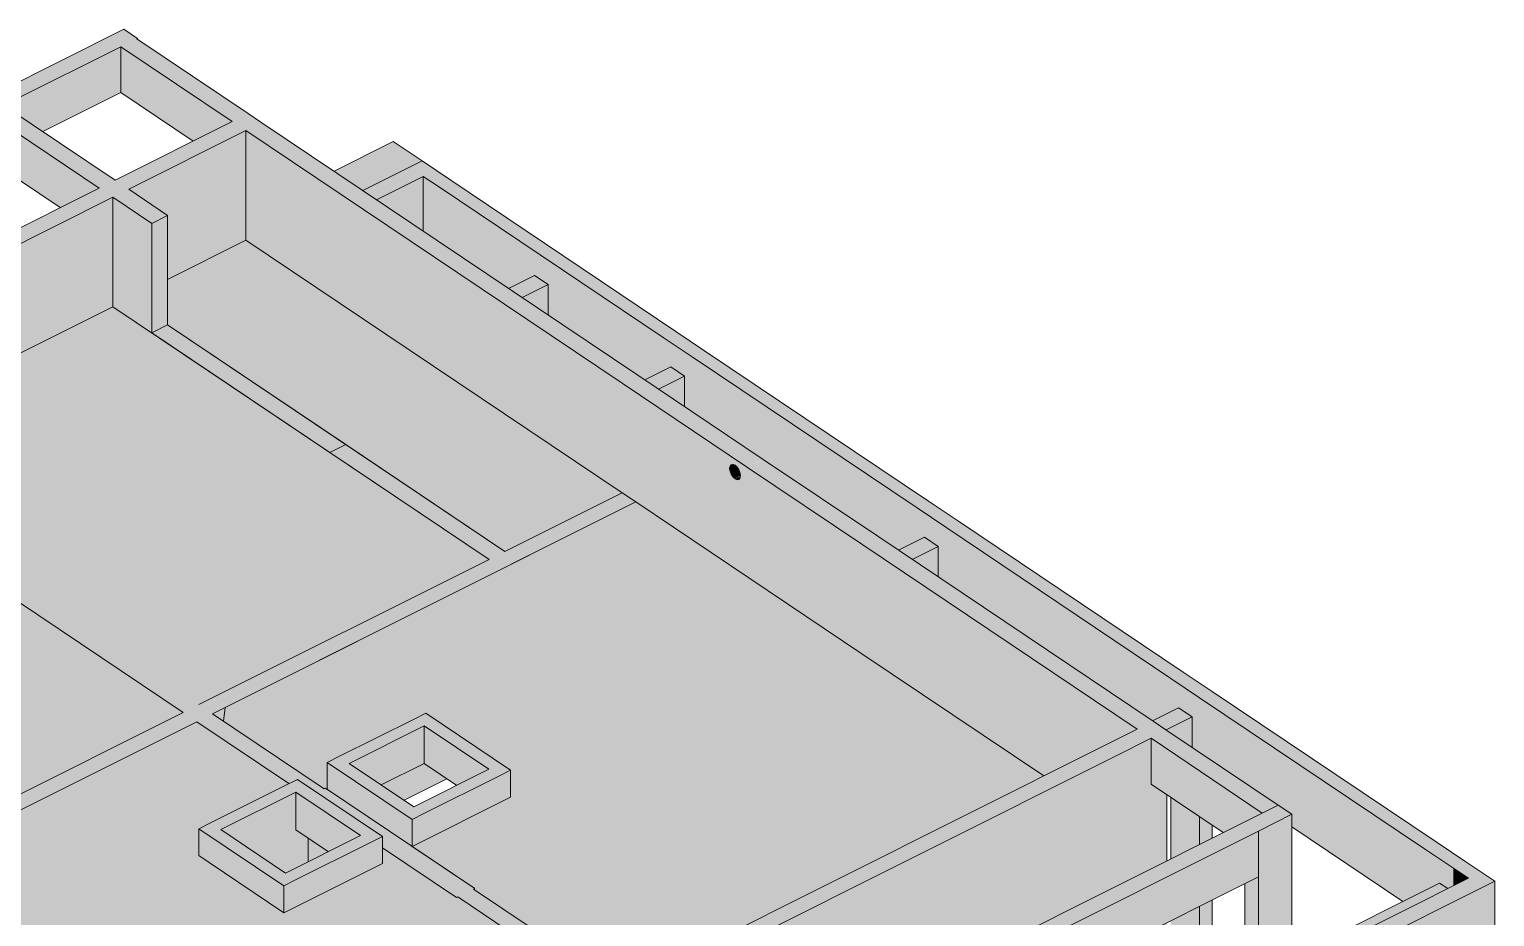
# Model space of a CAD drawing. Header units: centimetres. Extents: x -1706 to 33186, y -3196 to 88081.
# Drawn here: x 202 to 1532, y 71603 to 72408 of the extents above; entities that cross this region are included whole.
import ezdxf

# ---------------------------------------------------------------- set-up
doc = ezdxf.new("R2010")
doc.units = ezdxf.units.CM
for name, color, linetype, lineweight in [('A-FLOR', 7, 'Continuous', 9), ('A-FLOR-OTLN', 7, 'Continuous', 9), ('S-BEAM', 7, 'Continuous', 9), ('S-COLS', 7, 'Continuous', 9)]:
    doc.layers.add(name, color=color, linetype=linetype, lineweight=lineweight)

# ---------------------------------------------------------------- blocks, each defined once
blk = doc.blocks.new('PED_MÍSULA_VERT__CONC_R1 - L_15_0 x 410_0-2999004-3D J 001 - VISTA 3D COBE')
at = {"layer": 'S-COLS', "true_color": 0xc0c0c0}
blk.add_hatch(color=9, dxfattribs=at).paths.add_polyline_path([(455, 71652.9), (473.2, 71662), (455, 71674.3), (455, 71665.2)], flags=0)
at = {"layer": 'S-COLS'}
blk.add_line((455, 71674.3), (455, 71652.9), dxfattribs=at)
blk = doc.blocks.new('PED_MÍSULA_VERT__CONC_R1 - L_15_0 x 410_0-V1-3D J 001 - VISTA 3D COBE')
at = {"layer": 'S-COLS'}
for p, q in [((83.3, 71511.3), (94.7, 71517)), ((94.7, 71517), (93.1, 71504.8)), ((93.1, 71504.8), (83.3, 71511.3))]:
    blk.add_line(p, q, dxfattribs=at)

msp = doc.modelspace()

# ---------------------------------------------------------------- hatches: boundary and pattern name
at = {"layer": 'A-FLOR', "true_color": 0xbfbfbf}
for points in [[(633.47, 71934.54), (739.81, 71987.77), (398.38, 72217), (327.33, 72181.43), (327.33, 72140.07), (627.01, 71938.88)], [(355.7, 71795.5), (619.09, 71927.34), (277.65, 72156.57), (14.26, 72024.72), (353.73, 71796.82)], [(90.02, 71662.51), (341.32, 71788.3), (-0.12, 72017.52), (-210.61, 71912.16), (-210.61, 71897.52), (-199.13, 71889.81), (-210.61, 71884.15), (-210.61, 71864.34), (36.87, 71698.2), (55.62, 71707.58), (68.53, 71698.92), (49.78, 71689.53), (75.64, 71672.17)], [(738.49, 71538.51), (1122.6, 71730.79), (752.23, 71979.44), (368.12, 71787.16), (469.42, 71719.15), (470.55, 71719.72), (472.23, 71718.62), (472.23, 71743.04), (561.54, 71787.75), (638.62, 71736), (638.62, 71711.56), (549.3, 71666.85), (606.16, 71628.68), (605.03, 71628.11), (698.1, 71565.63)], [(-60.73, 71453.78), (355.75, 71662.25), (355.75, 71682.87), (437.44, 71723.77), (353.73, 71779.96), (-162.03, 71521.79), (-63.65, 71455.74)], [(339.99, 71339.04), (724.11, 71531.31), (590.65, 71620.91), (589.51, 71620.34), (522.18, 71665.55), (522.18, 71651.36), (432.87, 71606.65), (364.9, 71652.28), (83.34, 71511.35), (299.89, 71365.97)]]:
    msp.add_hatch(color=9, dxfattribs=at).paths.add_polyline_path(points, flags=0)
at = {"layer": 'S-BEAM', "true_color": 0xbfbfbf}
for points in [[(186.55, 72343.31), (299.87, 72400.03), (287.45, 72408.37), (174.13, 72351.65)], [(385.96, 72324.74), (400.34, 72331.94), (299.32, 72399.76), (284.94, 72392.56), (345.97, 72351.59)], [(350.5, 72306.99), (385.96, 72324.74), (284.94, 72392.56), (284.94, 72351.01), (345.97, 72310.03)], [(265.24, 72264.31), (279.62, 72271.51), (178.6, 72339.33), (164.22, 72332.13), (202.51, 72306.43)], [(229.78, 72246.56), (265.24, 72264.31), (164.22, 72332.13), (164.22, 72290.58), (215.75, 72255.98)], [(292.04, 72263.18), (412.76, 72323.6), (400.34, 72331.94), (279.62, 72271.51), (290.34, 72264.31)], [(327.33, 72181.43), (398.38, 72217), (398.38, 72316.41), (292.04, 72263.18), (327.33, 72239.48), (327.33, 72181.76)], [(739.81, 72087.18), (754.19, 72094.38), (412.76, 72323.6), (398.38, 72316.41), (562.53, 72206.2)], [(739.81, 71987.77), (739.81, 72087.18), (398.38, 72316.41), (398.38, 72217), (694.51, 72018.18)], [(516.95, 72253.65), (559.31, 72274.86), (546.89, 72283.19), (504.53, 72261.99), (509.73, 72258.5)], [(559.31, 72225.22), (559.31, 72274.86), (516.95, 72253.65), (546.89, 72233.55)], [(-251.41, 71991.15), (277.65, 72255.98), (265.24, 72264.31), (-263.83, 71999.48)], [(777.2, 72128.57), (788.56, 72134.26), (584.39, 72271.33), (573.03, 72265.64), (754.19, 72144.02)], [(760.48, 72090.16), (777.2, 72098.53), (777.2, 72128.57), (573.03, 72265.64), (573.03, 72216), (636.74, 72173.23), (660.33, 72185.04), (672.75, 72176.7), (672.75, 72149.06), (755.31, 72093.63)], [(649.16, 72164.89), (672.75, 72176.7), (660.33, 72185.04), (636.74, 72173.23)], [(672.75, 72149.06), (672.75, 72176.7), (649.16, 72164.89)], [(474.66, 72024.31), (489.04, 72031.51), (327.33, 72140.07), (312.95, 72132.88), (462.61, 72032.4)], [(1007.52, 71973.95), (1018.87, 71979.64), (814.7, 72116.71), (803.35, 72111.02), (995.64, 71981.92)], [(772.9, 72081.82), (796.48, 72093.63), (784.07, 72101.97), (760.48, 72090.16), (764.92, 72087.18)], [(990.79, 71935.54), (1007.52, 71943.91), (1007.52, 71973.95), (803.35, 72111.02), (803.35, 72061.38), (985.62, 71939.01)], [(853.53, 72010.84), (867.69, 72018.18), (754.19, 72094.38), (739.81, 72087.18), (842.59, 72018.18)], [(796.48, 72065.99), (796.48, 72093.63), (772.9, 72081.82), (779.09, 72077.67)], [(341.32, 71788.3), (355.7, 71795.5), (14.26, 72024.72), (-0.12, 72017.52), (330.59, 71795.5)], [(842.31, 72000.45), (847.21, 72003.27), (846.53, 72006.82), (844.76, 72010.2), (842.22, 72012.71), (839.99, 72013.47), (839.21, 72013.31), (838.84, 72013.2), (838.06, 72012.46), (837.52, 72010.84), (837.41, 72009.85), (838.06, 72006.35), (839.86, 72002.91), (841.04, 72001.51)], [(844.76, 71999.62), (846.26, 72000.37), (846.55, 72000.65), (847.17, 72002.88), (842.31, 72000.45), (843.58, 71999.8)], [(645.89, 71926.21), (752.23, 71979.44), (739.81, 71987.77), (633.47, 71934.54), (638.62, 71931.09)], [(1237.83, 71819.33), (1249.18, 71825.01), (1045.01, 71962.08), (1033.66, 71956.4), (1225.94, 71827.31)], [(1221.11, 71780.92), (1237.83, 71789.29), (1237.83, 71819.33), (1033.66, 71956.4), (1033.66, 71906.76), (1215.94, 71784.39)], [(1207.43, 71773.25), (1207.43, 71773.25), (1221.81, 71780.44), (971.83, 71948.27), (957.45, 71941.07), (1188.82, 71785.74)], [(1122.6, 71730.79), (1207.43, 71773.25), (957.45, 71941.07), (957.45, 71841.66), (1117.73, 71734.06)], [(1003.21, 71927.2), (1026.8, 71939.01), (1014.38, 71947.34), (990.79, 71935.54), (995.64, 71932.28)], [(1026.8, 71911.37), (1026.8, 71939.01), (1003.21, 71927.2)], [(368.12, 71787.16), (631.51, 71919.01), (619.09, 71927.34), (355.7, 71795.5)], [(462.65, 71715.77), (469.42, 71719.15), (355.7, 71795.5), (341.32, 71788.3), (437.44, 71723.77), (445.06, 71727.58), (462.11, 71716.13)], [(1468.14, 71664.71), (1479.49, 71670.39), (1275.32, 71807.46), (1263.97, 71801.78), (1462.77, 71668.32)], [(1448.43, 71616.84), (1468.14, 71626.7), (1468.14, 71664.71), (1263.97, 71801.78), (1263.97, 71752.14), (1347.67, 71695.95), (1347.67, 71684.48), (1435.96, 71625.2)], [(102.44, 71654.18), (353.73, 71779.96), (341.32, 71788.3), (90.02, 71662.51), (100.75, 71655.31)], [(491.98, 71742.2), (560.1, 71776.3), (550.95, 71782.44), (482.83, 71748.34), (490.73, 71743.04)], [(628.02, 71730.7), (638.62, 71736), (561.54, 71787.75), (550.95, 71782.44), (620.12, 71736)], [(1233.52, 71772.58), (1257.11, 71784.39), (1244.69, 71792.72), (1221.11, 71780.92), (1232.53, 71773.25)], [(1257.11, 71756.75), (1257.11, 71784.39), (1233.52, 71772.58), (1244.95, 71764.91)], [(521.18, 71722.6), (560.1, 71742.2), (560.1, 71776.3), (491.98, 71742.2), (513.76, 71727.58)], [(589.67, 71722.22), (618.87, 71736.84), (560.1, 71776.3), (560.1, 71742.08), (580.77, 71728.2)], [(1320.87, 71697.09), (1335.25, 71704.29), (1234.23, 71772.11), (1219.85, 71764.91), (1317.39, 71699.42)], [(422.86, 71365.97), (1188.82, 71749.38), (1176.4, 71757.71), (410.44, 71374.3), (411.94, 71373.29)], [(1285.41, 71679.34), (1320.87, 71697.09), (1219.85, 71764.91), (1219.85, 71723.35), (1283.24, 71680.8)], [(549.3, 71691.3), (559.9, 71696.6), (482.83, 71748.34), (472.23, 71743.04), (531.8, 71703.05)], [(549.3, 71666.85), (549.3, 71691.3), (472.23, 71743.04), (472.23, 71718.6), (538.09, 71674.38)], [(541.85, 71708.72), (580.77, 71728.2), (560.1, 71742.08), (521.18, 71722.6), (541.7, 71708.82)], [(559.9, 71696.6), (628.02, 71730.7), (618.87, 71736.84), (550.75, 71702.74)], [(559.9, 71672.16), (628.02, 71706.25), (628.02, 71730.7), (559.9, 71696.6), (559.9, 71690.02)], [(628.02, 71706.25), (638.62, 71711.56), (638.62, 71736), (628.02, 71730.7), (628.02, 71708.89)], [(375.49, 71682.03), (443.61, 71716.13), (434.46, 71722.27), (366.34, 71688.17), (374.24, 71682.87)], [(396.35, 71668.03), (443.61, 71691.68), (443.61, 71716.13), (375.49, 71682.03), (393.5, 71669.94)], [(511.58, 71670.5), (522.18, 71675.8), (445.06, 71727.58), (434.46, 71722.27), (503.68, 71675.8)], [(473.23, 71662.02), (502.43, 71676.64), (443.61, 71716.13), (443.61, 71681.91), (466.32, 71666.66)], [(432.87, 71631.1), (443.4, 71636.44), (366.34, 71688.17), (355.75, 71682.87), (424.91, 71636.44)], [(434.31, 71642.54), (454.96, 71652.88), (454.96, 71674.28), (443.61, 71682.03), (443.46, 71691.61), (396.35, 71668.03), (432.87, 71643.51)], [(549.3, 71666.85), (559.9, 71672.16), (559.9, 71696.6), (549.3, 71691.3), (549.3, 71682.42)], [(957.12, 71500.46), (1317.39, 71680.8), (1304.97, 71689.13), (944.7, 71508.79)], [(432.87, 71606.65), (432.87, 71631.1), (355.75, 71682.87), (355.75, 71658.43), (429.92, 71608.63)], [(443.46, 71636.4), (511.58, 71670.5), (502.43, 71676.64), (434.31, 71642.54), (443.4, 71636.44)], [(511.58, 71646.05), (522.18, 71651.36), (522.18, 71675.8), (511.58, 71670.5), (511.58, 71648.69)], [(957.12, 71458.9), (1317.39, 71639.24), (1317.39, 71680.8), (957.12, 71500.46), (957.12, 71472.33)], [(83.34, 71511.35), (364.9, 71652.28), (355.75, 71658.43), (355.75, 71662.25), (70.92, 71519.68), (79.27, 71514.08)], [(443.46, 71611.96), (511.58, 71646.05), (511.58, 71670.5), (443.46, 71636.4), (443.46, 71620.34)], [(1527.62, 71633.21), (1531.78, 71635.29), (1505.57, 71652.81), (1494.28, 71647.16), (1508.01, 71637.95), (1515.2, 71641.55), (1524.51, 71635.29)], [(432.87, 71606.65), (443.46, 71611.96), (443.46, 71636.4), (432.87, 71631.1), (432.87, 71608.63)], [(1494.28, 71631.08), (1508.01, 71637.95), (1494.28, 71647.16), (1494.28, 71633.21)], [(1527.62, 71572.1), (1531.78, 71574.23), (1531.71, 71635.26), (1527.62, 71633.21), (1527.62, 71572.17)], [(724.11, 71531.31), (738.49, 71538.51), (605.03, 71628.11), (590.65, 71620.91), (673, 71565.63)]]:
    msp.add_hatch(color=9, dxfattribs=at).paths.add_polyline_path(points, flags=0)
h = msp.add_hatch(color=9, dxfattribs=at)
h.paths.add_polyline_path([(214.06, 72315.53), (284.94, 72351.01), (284.94, 72392.56), (186.55, 72343.31), (186.55, 72334), (212.75, 72316.41)], flags=0)
h.paths.add_polyline_path([(299.87, 72399.39), (299.87, 72400.03), (299.32, 72399.76), (299.86, 72399.4)], flags=0)
at = {"layer": 'S-BEAM', "true_color": 0x0080ff}
msp.add_hatch(color=150, dxfattribs=at).paths.add_polyline_path([(504.53, 72261.99), (558.25, 72288.88), (532.11, 72306.43), (478.39, 72279.54), (482.05, 72277.09)], flags=0)
at = {"layer": 'S-BEAM', "true_color": 0xbfbfbf}
h = msp.add_hatch(color=9, dxfattribs=at)
h.paths.add_polyline_path([(-210.48, 71884.13), (-207.47, 71885.63), (-210.61, 71887.74), (-210.61, 71884.21)], flags=0)
h.paths.add_polyline_path([(-210.61, 71912.16), (277.65, 72156.57), (277.65, 72255.98), (-251.41, 71991.15), (-210.61, 71963.75), (-210.61, 71922.75)], flags=0)
h = msp.add_hatch(color=9, dxfattribs=at)
h.paths.add_polyline_path([(853.53, 71911.43), (853.53, 72010.84), (739.81, 72087.18), (739.81, 71987.77), (848.8, 71914.6)], flags=0)
h.paths.add_polyline_path([(844.76, 71999.62), (843.58, 71999.8), (842.31, 72000.45), (839.86, 72002.91), (838.06, 72006.35), (837.41, 72009.85), (837.57, 72011.32), (838.06, 72012.46), (839.21, 72013.31), (839.86, 72013.49), (841.3, 72013.18), (843.39, 72011.76), (844.76, 72010.2), (846.55, 72006.76), (847.21, 72003.27), (846.9, 72001.47), (846.34, 72000.45), (845.4, 71999.8)], flags=0)
h = msp.add_hatch(color=9, dxfattribs=at)
h.paths.add_polyline_path([(428.41, 71034.67), (537.31, 71089.18), (537.31, 71248.76), (422.86, 71191.47), (422.86, 71088.92), (428.41, 71085.19), (428.41, 71035.46)], flags=0)
h.paths.add_polyline_path([(580, 71110.55), (821.35, 71231.36), (821.35, 71390.94), (580, 71270.13), (580, 71133.04)], flags=0)
h.paths.add_polyline_path([(835.73, 71238.56), (914.42, 71277.95), (914.42, 71437.53), (835.73, 71398.14), (835.73, 71238.6)], flags=0)
h.paths.add_polyline_path([(422.86, 71247.58), (509.8, 71291.1), (444.24, 71335.11), (444.24, 71376.67), (422.86, 71365.97), (422.86, 71254.7)], flags=0)
h.paths.add_polyline_path([(957.12, 71299.32), (1188.82, 71415.3), (1188.82, 71574.88), (957.12, 71458.9), (957.12, 71318.92)], flags=0)
h.paths.add_polyline_path([(559.64, 71316.05), (821.35, 71447.05), (821.35, 71466.03), (835.73, 71473.23), (835.73, 71454.25), (887.29, 71480.06), (821.73, 71524.07), (821.73, 71565.63), (458.62, 71383.87), (553.71, 71320.02)], flags=0)
h.paths.add_polyline_path([(937.13, 71505.01), (1188.82, 71630.99), (1188.82, 71749.38), (836.11, 71572.82), (931.48, 71508.79)], flags=0)
h = msp.add_hatch(color=9, dxfattribs=at)
h.paths.add_polyline_path([(1260.44, 71499.47), (1304.97, 71521.76), (1304.97, 71536.31), (1248.02, 71507.81), (1258.96, 71500.46)], flags=0)
h.paths.add_polyline_path([(1347.67, 71543.13), (1527.62, 71633.21), (1515.2, 71641.55), (1347.67, 71557.69), (1347.67, 71548.26)], flags=0)
h = msp.add_hatch(color=9, dxfattribs=at)
h.paths.add_polyline_path([(1248.02, 71507.81), (1304.97, 71536.31), (1304.97, 71545.03), (1240.58, 71512.8), (1244.95, 71509.87)], flags=0)
h.paths.add_polyline_path([(1347.67, 71557.69), (1489.24, 71628.55), (1481.8, 71633.54), (1347.67, 71566.4)], flags=0)
h = msp.add_hatch(color=9, dxfattribs=at)
h.paths.add_polyline_path([(1304.97, 71469.57), (1304.97, 71521.76), (1260.44, 71499.47)], flags=0)
h.paths.add_polyline_path([(1347.67, 71482.02), (1527.62, 71572.1), (1527.62, 71633.21), (1347.67, 71543.13), (1347.67, 71500.46)], flags=0)
at = {"layer": 'S-COLS', "true_color": 0xc0c0c0}
for points in [[(573.03, 72265.64), (584.39, 72271.33), (558.24, 72288.88), (546.89, 72283.19), (564.57, 72271.33)], [(573.03, 72216), (573.03, 72265.64), (559.31, 72274.86), (559.31, 72225.22), (571.55, 72217)], [(312.95, 72232.28), (327.33, 72239.48), (279.62, 72271.51), (265.24, 72264.31), (302.22, 72239.48)], [(312.95, 72132.88), (312.95, 72232.28), (277.65, 72255.98), (277.65, 72156.57), (304.52, 72138.53)], [(312.95, 72132.88), (327.33, 72140.07), (327.33, 72239.48), (312.95, 72232.28), (312.95, 72139.95)], [(803.35, 72111.02), (814.7, 72116.71), (788.56, 72134.26), (777.2, 72128.57), (796.48, 72115.63)], [(803.35, 72061.38), (803.35, 72111.02), (777.2, 72128.57), (777.2, 72098.53), (784.07, 72101.97), (796.48, 72093.63), (796.48, 72065.99), (798.44, 72064.68)], [(631.51, 71919.01), (645.89, 71926.21), (489.04, 72031.51), (474.66, 72024.31), (623.51, 71924.38)], [(957.45, 71941.07), (971.83, 71948.27), (867.91, 72018.04), (853.53, 72010.84), (948.1, 71947.34)], [(957.45, 71841.66), (957.45, 71941.07), (853.53, 72010.84), (853.53, 71911.43), (887.36, 71888.71)], [(1033.66, 71956.4), (1045.01, 71962.08), (1018.87, 71979.64), (1007.52, 71973.95), (1025.19, 71962.08)], [(1033.66, 71906.76), (1033.66, 71956.4), (1007.52, 71973.95), (1007.52, 71943.91), (1014.38, 71947.34), (1026.8, 71939.01), (1026.8, 71911.37), (1028.75, 71910.06)], [(1263.97, 71801.78), (1275.32, 71807.46), (1249.18, 71825.01), (1237.83, 71819.33), (1257.11, 71806.39)], [(1188.82, 71749.38), (1234.23, 71772.11), (1221.81, 71780.44), (1176.4, 71757.71)], [(589.51, 71620.34), (606.16, 71628.68), (470.55, 71719.72), (462.65, 71715.77), (522.18, 71675.8), (522.18, 71665.55), (588.67, 71620.91)], [(1317.39, 71680.8), (1347.67, 71695.95), (1335.25, 71704.29), (1304.97, 71689.13)], [(1494.28, 71647.16), (1505.57, 71652.89), (1479.49, 71670.39), (1468.14, 71664.71), (1494.22, 71647.2)]]:
    msp.add_hatch(color=9, dxfattribs=at).paths.add_polyline_path(points, flags=0)
h = msp.add_hatch(color=9, dxfattribs=at)
h.paths.add_polyline_path([(1263.97, 71576.08), (1263.97, 71612.5), (1237.83, 71599.42), (1237.83, 71593.63), (1261.62, 71577.66)], flags=0)
h.paths.add_polyline_path([(1237.83, 71655.52), (1263.97, 71668.61), (1263.97, 71693.73), (1237.83, 71711.28), (1237.83, 71655.53)], flags=0)
h.paths.add_polyline_path([(1263.97, 71752.14), (1263.97, 71801.78), (1237.83, 71819.33), (1237.83, 71789.29), (1244.69, 71792.72), (1257.11, 71784.39), (1257.11, 71756.75), (1259.06, 71755.43)], flags=0)
h = msp.add_hatch(color=9, dxfattribs=at)
h.paths.add_polyline_path([(1188.82, 71472.33), (1219.85, 71487.86), (1219.85, 71509.87), (1234.23, 71517.06), (1234.23, 71597.61), (1188.82, 71574.88), (1188.82, 71473.23)], flags=0)
h.paths.add_polyline_path([(1188.82, 71630.99), (1234.23, 71653.72), (1234.23, 71713.7), (1219.85, 71723.35), (1219.85, 71764.91), (1188.82, 71749.38), (1188.82, 71636.44)], flags=0)
h = msp.add_hatch(color=9, dxfattribs=at)
h.paths.add_polyline_path([(1263.97, 71576.08), (1275.32, 71581.76), (1275.32, 71618.19), (1263.97, 71612.5), (1263.97, 71589.38)], flags=0)
h.paths.add_polyline_path([(1263.97, 71668.61), (1275.32, 71674.29), (1275.32, 71686.11), (1263.97, 71693.73), (1263.97, 71680.8)], flags=0)
h = msp.add_hatch(color=9, dxfattribs=at)
h.paths.add_polyline_path([(1347.66, 71198.91), (1347.67, 71198.91), (1347.67, 71349.16), (1317.39, 71334), (1317.39, 71200.05), (1347.66, 71215.2), (1347.66, 71200.05)], flags=0)
h.paths.add_polyline_path([(1317.39, 71425.75), (1347.67, 71440.91), (1347.67, 71695.95), (1317.39, 71680.8), (1317.39, 71434.09)], flags=0)
h = msp.add_hatch(color=9, dxfattribs=at)
h.paths.add_polyline_path([(1494.22, 71421.5), (1494.22, 71555.38), (1468.14, 71542.33), (1468.14, 71439.01), (1491.93, 71423.04)], flags=0)
h.paths.add_polyline_path([(1468.14, 71626.7), (1481.8, 71633.54), (1489.24, 71628.55), (1494.28, 71631.08), (1494.22, 71647.2), (1468.14, 71664.71), (1468.14, 71633.21)], flags=0)
h = msp.add_hatch(color=9, dxfattribs=at)
h.paths.add_polyline_path([(1317.39, 71200.05), (1317.39, 71200.05), (1317.39, 71334), (1304.97, 71327.79), (1304.97, 71208.39), (1314.99, 71201.66)], flags=0)
h.paths.add_polyline_path([(1317.39, 71425.75), (1317.39, 71639.24), (1304.97, 71633.03), (1304.97, 71434.09)], flags=0)

# ---------------------------------------------------------------- linework, layer by layer
at = {"layer": 'A-FLOR'}
for p, q in [((398.38, 72217), (327.33, 72181.43)), ((739.81, 71987.77), (398.38, 72217)), ((277.65, 72156.57), (14.26, 72024.72)), ((619.09, 71927.34), (277.65, 72156.57)), ((327.33, 72140.07), (633.47, 71934.54)), ((341.32, 71788.3), (-0.12, 72017.52)), ((633.47, 71934.54), (739.81, 71987.77)), ((752.23, 71979.44), (368.12, 71787.16)), ((957.45, 71841.66), (752.23, 71979.44)), ((355.7, 71795.5), (619.09, 71927.34)), ((1122.6, 71730.79), (957.45, 71841.66)), ((90.02, 71662.51), (341.32, 71788.3)), ((368.12, 71787.16), (469.42, 71719.15)), ((353.73, 71779.96), (102.44, 71654.18)), ((437.44, 71723.77), (353.73, 71779.96)), ((469.42, 71719.15), (470.55, 71719.72)), ((470.55, 71719.72), (472.23, 71718.6)), ((638.62, 71711.56), (549.3, 71666.85)), ((589.51, 71620.34), (522.18, 71665.55)), ((549.3, 71666.85), (606.16, 71628.68)), ((432.87, 71606.65), (364.9, 71652.28)), ((522.18, 71651.36), (432.87, 71606.65)), ((606.16, 71628.68), (605.03, 71628.11)), ((605.03, 71628.11), (738.49, 71538.51)), ((590.65, 71620.91), (589.51, 71620.34)), ((724.11, 71531.31), (590.65, 71620.91))]:
    msp.add_line(p, q, dxfattribs=at)
at = {"layer": 'A-FLOR-OTLN'}
msp.add_line((541.85, 71708.72), (580.77, 71728.2), dxfattribs=at)
at = {"layer": 'S-BEAM'}
for p, q in [((287.45, 72408.37), (174.13, 72351.65)), ((287.45, 72408.37), (299.87, 72400.03)), ((299.32, 72399.76), (299.87, 72400.03)), ((400.34, 72331.94), (299.32, 72399.76)), ((299.87, 72400.03), (299.87, 72399.39)), ((186.55, 72343.31), (284.94, 72392.56)), ((284.94, 72392.56), (385.96, 72324.74)), ((284.94, 72392.56), (284.94, 72351.01)), ((214.06, 72315.53), (284.94, 72351.01)), ((350.5, 72306.99), (284.94, 72351.01)), ((164.22, 72332.13), (265.24, 72264.31)), ((279.62, 72271.51), (178.6, 72339.33)), ((412.76, 72323.6), (400.34, 72331.94)), ((385.96, 72324.74), (279.62, 72271.51)), ((292.04, 72263.18), (398.38, 72316.41)), ((398.38, 72316.41), (739.81, 72087.18)), ((398.38, 72316.41), (398.38, 72217)), ((754.19, 72094.38), (412.76, 72323.6)), ((532.11, 72306.43), (478.39, 72279.54)), ((532.11, 72306.43), (558.25, 72288.88)), ((229.78, 72246.56), (164.22, 72290.58)), ((546.89, 72283.19), (558.25, 72288.88)), ((504.53, 72261.99), (546.89, 72283.19)), ((546.89, 72283.19), (504.53, 72261.99)), ((516.95, 72253.65), (559.31, 72274.86)), ((559.31, 72225.22), (559.31, 72274.86)), ((265.24, 72264.31), (-263.83, 71999.48)), ((573.03, 72265.64), (777.2, 72128.57)), ((788.56, 72134.26), (584.39, 72271.33)), ((-251.41, 71991.15), (277.65, 72255.98)), ((277.65, 72255.98), (277.65, 72156.57)), ((660.33, 72185.04), (636.74, 72173.23)), ((672.75, 72176.7), (660.33, 72185.04)), ((649.16, 72164.89), (672.75, 72176.7)), ((672.75, 72149.06), (672.75, 72176.7)), ((327.33, 72140.07), (312.95, 72132.88)), ((312.95, 72132.88), (474.66, 72024.31)), ((489.04, 72031.51), (327.33, 72140.07)), ((1018.87, 71979.64), (814.7, 72116.71)), ((784.07, 72101.97), (760.48, 72090.16)), ((796.48, 72093.63), (784.07, 72101.97)), ((803.35, 72111.02), (1007.52, 71973.95)), ((739.81, 72087.18), (853.53, 72010.84)), ((754.19, 72094.38), (867.91, 72018.04)), ((772.9, 72081.82), (796.48, 72093.63)), ((796.48, 72065.99), (796.48, 72093.63)), ((474.66, 72024.31), (489.04, 72031.51)), ((-0.12, 72017.52), (341.32, 71788.3)), ((739.81, 71987.77), (633.47, 71934.54)), ((752.23, 71979.44), (739.81, 71987.77)), ((752.23, 71979.44), (645.89, 71926.21)), ((1033.66, 71956.4), (1237.83, 71819.33)), ((1249.18, 71825.01), (1045.01, 71962.08)), ((1207.43, 71773.25), (957.45, 71941.07)), ((971.83, 71948.27), (1221.81, 71780.44)), ((1014.38, 71947.34), (990.79, 71935.54)), ((1026.8, 71939.01), (1014.38, 71947.34)), ((1003.21, 71927.2), (1026.8, 71939.01)), ((1026.8, 71911.37), (1026.8, 71939.01)), ((355.7, 71795.5), (619.09, 71927.34)), ((631.51, 71919.01), (368.12, 71787.16)), ((1263.97, 71801.78), (1468.14, 71664.71)), ((1479.49, 71670.39), (1275.32, 71807.46)), ((341.32, 71788.3), (90.02, 71662.51)), ((368.12, 71787.16), (469.42, 71719.15)), ((550.95, 71782.44), (482.83, 71748.34)), ((561.54, 71787.75), (550.95, 71782.44)), ((638.62, 71736), (561.54, 71787.75)), ((1244.69, 71792.72), (1221.11, 71780.92)), ((1233.52, 71772.58), (1257.11, 71784.39)), ((1257.11, 71784.39), (1244.69, 71792.72)), ((1257.11, 71756.75), (1257.11, 71784.39)), ((102.44, 71654.18), (353.73, 71779.96)), ((353.73, 71779.96), (437.44, 71723.77)), ((491.98, 71742.2), (560.1, 71776.3)), ((560.1, 71776.3), (618.87, 71736.84)), ((560.1, 71742.08), (560.1, 71776.3)), ((1335.25, 71704.29), (1234.23, 71772.11)), ((1176.4, 71757.71), (410.44, 71374.3)), ((1219.85, 71764.91), (1320.87, 71697.09)), ((1219.85, 71764.91), (1219.85, 71723.35)), ((482.83, 71748.34), (472.23, 71743.04)), ((472.23, 71743.04), (549.3, 71691.3)), ((472.23, 71743.04), (472.23, 71718.6)), ((550.75, 71702.74), (491.98, 71742.2)), ((521.18, 71722.6), (560.1, 71742.08)), ((560.1, 71742.08), (589.67, 71722.22)), ((1188.82, 71749.38), (836.11, 71572.82)), ((618.87, 71736.84), (550.75, 71702.74)), ((559.9, 71696.6), (628.02, 71730.7)), ((628.02, 71730.7), (638.62, 71736)), ((638.62, 71736), (638.62, 71711.56)), ((434.46, 71722.27), (366.34, 71688.17)), ((375.49, 71682.03), (443.61, 71716.13)), ((445.06, 71727.58), (434.46, 71722.27)), ((443.61, 71716.13), (502.43, 71676.64)), ((443.61, 71691.68), (443.61, 71716.13)), ((522.18, 71675.8), (445.06, 71727.58)), ((1285.41, 71679.34), (1219.85, 71723.35)), ((1320.87, 71697.09), (1335.25, 71704.29)), ((366.34, 71688.17), (355.75, 71682.87)), ((443.61, 71691.68), (443.61, 71681.91)), ((549.3, 71691.3), (559.9, 71696.6)), ((549.3, 71666.85), (549.3, 71691.3)), ((1304.97, 71689.13), (944.7, 71508.79)), ((355.75, 71682.87), (432.87, 71631.1)), ((355.75, 71682.87), (355.75, 71658.43)), ((434.31, 71642.54), (375.49, 71682.03)), ((502.43, 71676.64), (434.31, 71642.54)), ((443.61, 71681.91), (473.23, 71662.02)), ((511.58, 71670.5), (522.18, 71675.8)), ((522.18, 71675.8), (522.18, 71651.36)), ((957.12, 71500.46), (1317.39, 71680.8)), ((1317.39, 71639.24), (1317.39, 71680.8)), ((1448.43, 71616.84), (1347.67, 71684.48)), ((443.46, 71636.4), (511.58, 71670.5)), ((355.75, 71658.43), (364.9, 71652.28)), ((1531.78, 71635.29), (1505.64, 71652.84)), ((432.87, 71631.1), (443.46, 71636.4)), ((1317.39, 71639.24), (957.12, 71458.9)), ((1508.01, 71637.95), (1347.67, 71557.69)), ((1494.28, 71647.16), (1508.01, 71637.95)), ((1527.62, 71633.21), (1531.78, 71635.29)), ((1531.78, 71635.29), (1531.78, 71574.18)), ((432.87, 71606.65), (432.87, 71631.1)), ((605.03, 71628.11), (738.49, 71538.51)), ((1481.8, 71633.54), (1347.67, 71566.4)), ((1347.67, 71543.13), (1527.62, 71633.21)), ((1489.24, 71628.55), (1481.8, 71633.54)), ((724.11, 71531.31), (590.65, 71620.91))]:
    msp.add_line(p, q, dxfattribs=at)
for points in [[(842.31, 72000.45, 0), (841.04, 72001.51, 0), (839.86, 72002.91, 0), (838.84, 72004.56, 0), (838.06, 72006.35, 0), (837.57, 72008.15, 0), (837.41, 72009.85, 0), (837.57, 72011.32, 0), (838.06, 72012.46, 0), (838.84, 72013.2, 0), (839.86, 72013.49, 0), (841.04, 72013.31, 0), (842.31, 72012.67, 0)], [(842.31, 72012.67, 0), (843.58, 72011.61, 0), (844.76, 72010.2, 0), (845.77, 72008.55, 0), (846.55, 72006.76, 0), (847.04, 72004.96, 0), (847.21, 72003.27, 0), (847.04, 72001.8, 0), (846.55, 72000.65, 0), (845.77, 71999.91, 0)], [(845.67, 71999.85, 0), (844.76, 71999.62, 0), (843.58, 71999.8, 0), (842.31, 72000.45, 0)]]:
    msp.add_polyline3d(points, dxfattribs=at)
at = {"layer": 'S-COLS'}
for p, q in [((558.24, 72288.88), (546.89, 72283.19)), ((584.39, 72271.33), (558.24, 72288.88)), ((559.31, 72274.86), (573.03, 72265.64)), ((327.33, 72239.48), (292.04, 72263.18)), ((277.65, 72255.98), (312.95, 72232.28)), ((327.33, 72239.48), (312.95, 72232.28)), ((327.33, 72140.07), (327.33, 72239.48)), ((312.95, 72232.28), (312.95, 72132.88)), ((777.2, 72128.57), (803.35, 72111.02)), ((814.7, 72116.71), (788.56, 72134.26)), ((474.66, 72024.31), (489.04, 72031.51)), ((619.09, 71927.34), (474.66, 72024.31)), ((489.04, 72031.51), (633.47, 71934.54)), ((957.45, 71941.07), (853.53, 72010.84)), ((867.91, 72018.04), (971.83, 71948.27)), ((1007.52, 71973.95), (1033.66, 71956.4)), ((1045.01, 71962.08), (1018.87, 71979.64)), ((645.89, 71926.21), (631.51, 71919.01)), ((1275.32, 71807.46), (1249.18, 71825.01)), ((1237.83, 71819.33), (1263.97, 71801.78)), ((1207.43, 71773.25), (1176.4, 71757.71)), ((1234.23, 71772.11), (1221.81, 71780.44)), ((1219.85, 71764.91), (1188.82, 71749.38)), ((469.42, 71719.15), (470.55, 71719.72)), ((470.55, 71719.72), (606.16, 71628.68)), ((1234.23, 71653.72), (1234.23, 71713.7)), ((1237.83, 71711.28), (1237.83, 71655.52)), ((1304.97, 71689.13), (1335.25, 71704.29)), ((1347.67, 71695.95), (1335.25, 71704.29)), ((1263.97, 71693.73), (1263.97, 71668.61)), ((1317.39, 71680.8), (1347.67, 71695.95)), ((1347.67, 71695.95), (1347.67, 71440.91)), ((1275.32, 71674.29), (1275.32, 71686.11)), ((1317.39, 71680.8), (1317.39, 71425.75)), ((589.51, 71620.34), (522.18, 71665.55)), ((1468.14, 71664.71), (1494.28, 71647.16)), ((1505.64, 71652.84), (1479.49, 71670.39)), ((606.16, 71628.68), (605.03, 71628.11)), ((1304.97, 71434.09), (1304.97, 71633.03)), ((590.65, 71620.91), (589.51, 71620.34)), ((1263.97, 71612.5), (1263.97, 71559.78)), ((1275.32, 71581.76), (1275.32, 71618.19))]:
    msp.add_line(p, q, dxfattribs=at)

# ---------------------------------------------------------------- block references
for name, p in [('PED_MÍSULA_VERT__CONC_R1 - L_15_0 x 410_0-V1-3D J 001 - VISTA 3D COBE', (284.78, 275.82)), ('PED_MÍSULA_VERT__CONC_R1 - L_15_0 x 410_0-2999004-3D J 001 - VISTA 3D COBE', (0, 0))]:
    msp.add_blockref(name, p, dxfattribs=at)

doc.saveas('drawing.dxf')
